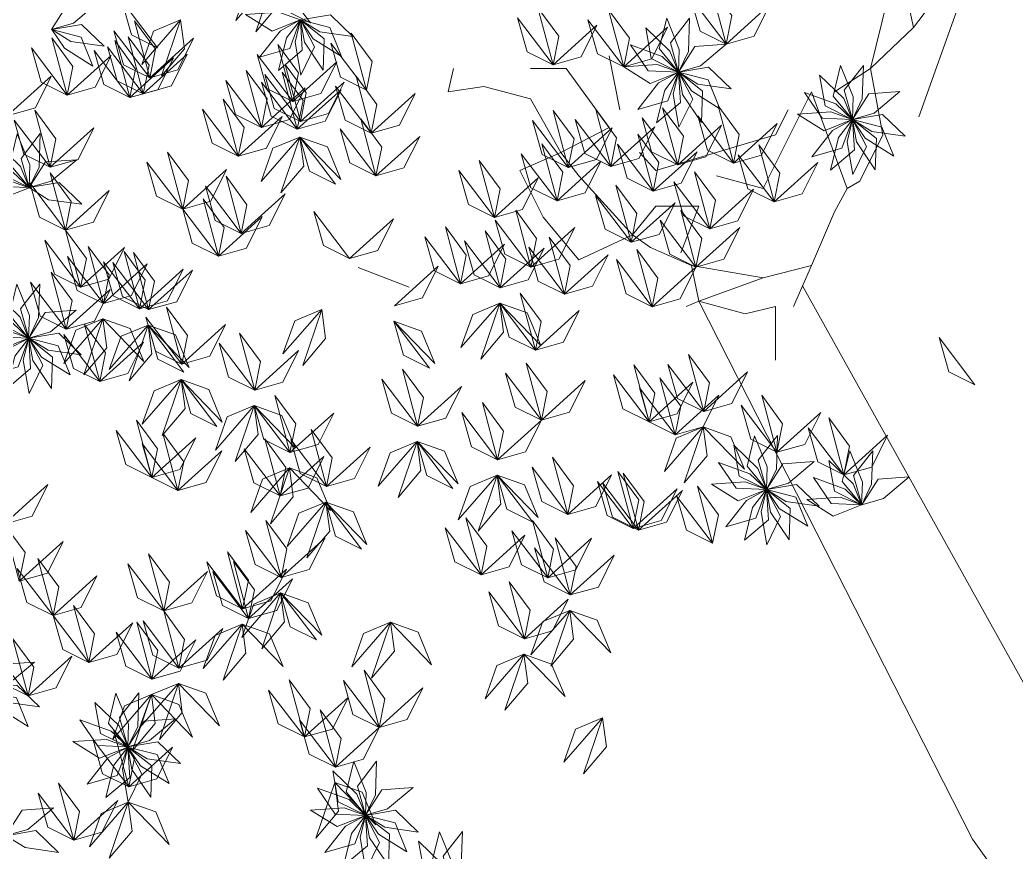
# Model space of a CAD drawing. Header units: inches. Extents: x 4350 to 28384, y -6772 to 993.
# Drawn here: x 19066.7 to 19167.9, y -921.8 to -837.3 of the extents above; entities that cross this region are included whole.
import ezdxf

# ---------------------------------------------------------------- set-up
doc = ezdxf.new("R2010")
doc.units = ezdxf.units.IN
doc.header["$MEASUREMENT"] = 0
doc.layers.add('ARREDAMENTO', color=2, linetype='Continuous', lineweight=18)

# ---------------------------------------------------------------- blocks, each defined once
blk = doc.blocks.new('jacaranda')
at = {"layer": 'ARREDAMENTO'}
for p, q in [((14044.07, 19339.01), (14045.34, 19345.19)), ((14044.07, 19339.01), (14039.89, 19344.47)), ((14046.62, 19342.1), (14048.43, 19334.83)), ((14043.53, 19329.93), (14039.35, 19341.56)), ((14048.43, 19334.83), (14044.07, 19339.01)), ((14074.97, 19336.11), (14073.88, 19330.65)), ((14048.43, 19334.83), (14047.16, 19328.11)), ((14048.43, 19334.83), (14052.07, 19332.47)), ((14079.33, 19334.83), (14074.97, 19328.84)), ((14082.97, 19334.83), (14079.33, 19334.83)), ((14090.78, 19334.83), (14091.33, 19332.47)), ((14087.69, 19333.02), (14082.97, 19331.74)), ((14091.33, 19332.47), (14087.69, 19333.02)), ((14054.43, 19332.47), (14050.8, 19322.66)), ((14059.34, 19322.66), (14054.43, 19332.47)), ((14082.97, 19331.74), (14079.88, 19326.29)), ((14089.51, 19332.47), (14089.51, 19332.47)), ((14056.79, 19331.2), (14056.79, 19331.2)), ((14056.79, 19330.65), (14058.07, 19328.11)), ((14074.97, 19328.84), (14079.88, 19326.29)), ((14047.16, 19328.11), (14049.52, 19323.38)), ((14070.24, 19324.47), (14058.07, 19328.11)), ((14070.24, 19324.47), (14071.88, 19326.29)), ((14079.88, 19326.29), (14078.06, 19323.93)), ((14079.88, 19326.29), (14084.06, 19324.47)), ((14084.06, 19324.47), (14081.69, 19319.75)), ((14050.8, 19322.66), (14049.52, 19323.38)), ((14064.06, 19323.93), (14059.34, 19322.66)), ((14078.06, 19323.93), (14072.61, 19317.93)), ((14050.8, 19322.66), (14052.07, 19320.29)), ((14083.51, 19322.66), (14083.51, 19322.66)), ((14082.24, 19321.57), (14082.24, 19321.57)), ((14070.24, 19320.84), (14065.88, 19320.84)), ((14065.88, 19320.84), (14067.7, 19316.11)), ((14072.61, 19317.93), (14070.24, 19320.84)), ((14052.07, 19320.29), (14054.43, 19314.84)), ((14081.69, 19319.75), (14078.06, 19315.39)), ((14072.61, 19317.93), (14070.79, 19316.66)), ((14078.06, 19315.39), (14072.61, 19317.93)), ((14070.79, 19316.66), (14066.61, 19314.84)), ((14056.25, 19310.66), (14054.43, 19314.84)), ((14054.43, 19314.84), (14059.34, 19313.57)), ((14059.34, 19313.57), (14066.61, 19314.84)), ((14066.61, 19314.84), (14065.88, 19311.21)), ((14059.34, 19313.57), (14065.88, 19311.21)), ((14028.84, 19265.14), (14055.34, 19312.75)), ((14038.06, 19256.55), (14065.88, 19311.21)), ((14058.07, 19310.66), (14058.07, 19305.21)), ((14061.16, 19309.93), (14058.07, 19310.66)), ((14058.07, 19310.66), (14061.16, 19309.93)), ((14065.88, 19311.21), (14061.16, 19309.93)), ((14065.88, 19311.21), (14067.15, 19310.66)), ((13981.21, 19177.91), (14038.06, 19256.55))]:
    blk.add_line(p, q, dxfattribs=at)
at = {"layer": 'ARREDAMENTO', "linetype": 'Continuous'}
blk.add_line((14100.47, 19314.62), (14095.29, 19312.63), dxfattribs=at)
at = {"layer": 'ARREDAMENTO', "lineweight": 0}
for points in [[(14105.32, 19339.47), (14107.97, 19340.79), (14108.95, 19344.24), (14105.32, 19339.47)], [(14108.95, 19344.24), (14108.56, 19341.3), (14110.87, 19338.56), (14108.95, 19344.24)], [(14108.95, 19344.24), (14111.68, 19343.1), (14112.89, 19339.72), (14108.95, 19344.24)], [(14063.09, 19337.3), (14062.5, 19340.21), (14064.63, 19343.1), (14063.09, 19337.3)], [(14063.09, 19337.3), (14065.74, 19338.62), (14066.72, 19342.08), (14063.09, 19337.3)], [(14120.86, 19336.92), (14123.51, 19338.24), (14124.49, 19341.7), (14120.86, 19336.92)], [(14126.79, 19341.64), (14129.4, 19339.45), (14131.62, 19338.8), (14129.96, 19341.41), (14126.79, 19341.64)], [(14063.09, 19337.3), (14060.24, 19338.11), (14058.64, 19341.32), (14063.09, 19337.3)], [(14073.5, 19335), (14072.91, 19337.91), (14075.04, 19340.8), (14073.5, 19335)], [(14080.67, 19335.2), (14080.08, 19338.11), (14082.21, 19341), (14080.67, 19335.2)], [(14066.8, 19339.95), (14066.92, 19336.55), (14067.92, 19334.47), (14068.75, 19337.44), (14066.8, 19339.95)], [(14069.13, 19339.93), (14067.85, 19336.77), (14067.93, 19334.47), (14069.89, 19336.85), (14069.13, 19339.93)], [(14073.5, 19335), (14076.15, 19336.32), (14077.13, 19339.78), (14073.5, 19335)], [(14080.67, 19335.2), (14083.32, 19336.52), (14084.3, 19339.98), (14080.67, 19335.2)], [(14101, 19338.08), (14104.38, 19338.55), (14106.34, 19339.77), (14103.3, 19340.28), (14101, 19338.08)], [(14102.15, 19336.05), (14105.04, 19337.86), (14106.34, 19339.77), (14103.35, 19339), (14102.15, 19336.05)], [(14104.02, 19334.67), (14105.93, 19337.49), (14106.34, 19339.76), (14103.92, 19337.85), (14104.02, 19334.67)], [(14106.3, 19334.16), (14106.89, 19337.52), (14106.34, 19339.76), (14104.91, 19337.03), (14106.3, 19334.16)], [(14108.58, 19334.63), (14107.76, 19337.94), (14106.34, 19339.76), (14106.15, 19336.68), (14108.58, 19334.63)], [(14111.92, 19340.31), (14108.52, 19340.55), (14106.35, 19339.76), (14109.22, 19338.63), (14111.92, 19340.31)], [(14110.48, 19335.98), (14108.38, 19338.67), (14106.35, 19339.76), (14107.42, 19336.87), (14110.48, 19335.98)], [(14118.52, 19339.77), (14118.13, 19336.83), (14120.45, 19334.09), (14118.52, 19339.77)], [(14118.52, 19339.77), (14121.26, 19338.63), (14122.46, 19335.25), (14118.52, 19339.77)], [(14121.65, 19333.88), (14121.06, 19336.79), (14123.19, 19339.68), (14121.65, 19333.88)], [(14071.25, 19338.97), (14068.8, 19336.6), (14067.93, 19334.47), (14070.69, 19335.84), (14071.25, 19338.97)], [(14073.5, 19335), (14070.65, 19335.81), (14069.05, 19339.02), (14073.5, 19335)], [(14080.67, 19335.2), (14077.81, 19336.01), (14076.21, 19339.22), (14080.67, 19335.2)], [(14121.65, 19333.88), (14124.3, 19335.21), (14125.28, 19338.66), (14121.65, 19333.88)], [(14126.28, 19337.11), (14129.65, 19337.58), (14131.61, 19338.8), (14128.57, 19339.31), (14126.28, 19337.11)], [(14127.42, 19335.08), (14130.31, 19336.89), (14131.61, 19338.79), (14128.62, 19338.03), (14127.42, 19335.08)], [(14099.63, 19332.63), (14099.04, 19335.53), (14101.17, 19338.42), (14099.63, 19332.63)], [(14121.65, 19333.88), (14118.79, 19334.69), (14117.19, 19337.9), (14121.65, 19333.88)], [(14122.3, 19332.26), (14121.72, 19335.17), (14123.84, 19338.06), (14122.3, 19332.26)], [(14123.67, 19331.88), (14123.08, 19334.78), (14125.21, 19337.67), (14123.67, 19331.88)], [(14130.03, 19332.14), (14129.45, 19335.05), (14131.58, 19337.94), (14130.03, 19332.14)], [(14063.09, 19337.3), (14065.7, 19335.11), (14067.92, 19334.47), (14066.26, 19337.07), (14063.09, 19337.3)], [(14072.8, 19337.22), (14069.59, 19336.06), (14067.93, 19334.46), (14071.01, 19334.59), (14072.8, 19337.22)], [(14099.63, 19332.63), (14102.28, 19333.95), (14103.26, 19337.4), (14099.63, 19332.63)], [(14107.1, 19331.48), (14106.52, 19334.39), (14108.65, 19337.28), (14107.1, 19331.48)], [(14122.3, 19332.26), (14124.96, 19333.58), (14125.93, 19337.04), (14122.3, 19332.26)], [(14123.67, 19331.88), (14126.32, 19333.2), (14127.3, 19336.65), (14123.67, 19331.88)], [(14130.03, 19332.14), (14132.69, 19333.46), (14133.67, 19336.92), (14130.03, 19332.14)], [(14107.1, 19331.48), (14109.76, 19332.8), (14110.74, 19336.26), (14107.1, 19331.48)], [(14122.3, 19332.26), (14119.45, 19333.07), (14117.85, 19336.28), (14122.3, 19332.26)], [(14123.67, 19331.88), (14120.82, 19332.68), (14119.22, 19335.9), (14123.67, 19331.88)], [(14130.03, 19332.14), (14127.18, 19332.95), (14125.58, 19336.16), (14130.03, 19332.14)], [(14049.14, 19335.14), (14049.26, 19331.74), (14050.26, 19329.66), (14051.09, 19332.63), (14049.14, 19335.14)], [(14051.47, 19335.12), (14050.19, 19331.96), (14050.26, 19329.66), (14052.23, 19332.03), (14051.47, 19335.12)], [(14062.58, 19332.77), (14065.95, 19333.25), (14067.91, 19334.46), (14064.87, 19334.98), (14062.58, 19332.77)], [(14073.5, 19335), (14070.1, 19335.24), (14067.93, 19334.46), (14070.8, 19333.32), (14073.5, 19335)], [(14107.1, 19331.48), (14104.25, 19332.29), (14102.65, 19335.5), (14107.1, 19331.48)], [(14106.34, 19329.44), (14105.76, 19332.35), (14107.88, 19335.24), (14106.34, 19329.44)], [(14110.3, 19328.84), (14109.72, 19331.75), (14111.84, 19334.64), (14110.3, 19328.84)], [(14053.59, 19334.16), (14051.14, 19331.79), (14050.27, 19329.65), (14053.03, 19331.03), (14053.59, 19334.16)], [(14063.73, 19330.75), (14066.62, 19332.55), (14067.91, 19334.46), (14064.92, 19333.69), (14063.73, 19330.75)], [(14065.6, 19329.36), (14067.51, 19332.19), (14067.91, 19334.46), (14065.5, 19332.54), (14065.6, 19329.36)], [(14067.88, 19328.86), (14068.47, 19332.21), (14067.92, 19334.45), (14066.49, 19331.72), (14067.88, 19328.86)], [(14070.16, 19329.32), (14069.33, 19332.63), (14067.92, 19334.45), (14067.73, 19331.37), (14070.16, 19329.32)], [(14072.06, 19330.68), (14069.96, 19333.36), (14067.92, 19334.45), (14069, 19331.56), (14072.06, 19330.68)], [(14099.15, 19328.28), (14098.56, 19331.18), (14100.69, 19334.07), (14099.15, 19328.28)], [(14106.66, 19328.66), (14106.07, 19331.57), (14108.2, 19334.46), (14106.66, 19328.66)], [(14106.34, 19329.44), (14108.99, 19330.76), (14109.97, 19334.21), (14106.34, 19329.44)], [(14110.3, 19328.84), (14112.95, 19330.16), (14113.93, 19333.62), (14110.3, 19328.84)], [(14136.12, 19330.04), (14133.26, 19330.84), (14131.66, 19334.05), (14136.12, 19330.04)], [(14045.43, 19332.49), (14048.04, 19330.3), (14050.25, 19329.66), (14048.6, 19332.26), (14045.43, 19332.49)], [(14099.15, 19328.28), (14101.8, 19329.6), (14102.78, 19333.05), (14099.15, 19328.28)], [(14106.34, 19329.44), (14103.49, 19330.25), (14101.89, 19333.46), (14106.34, 19329.44)], [(14106.66, 19328.66), (14103.81, 19329.47), (14102.21, 19332.68), (14106.66, 19328.66)], [(14110.3, 19328.84), (14107.45, 19329.65), (14105.85, 19332.86), (14110.3, 19328.84)], [(14106.66, 19328.66), (14109.31, 19329.98), (14110.29, 19333.44), (14106.66, 19328.66)], [(14055.13, 19332.41), (14051.93, 19331.25), (14050.27, 19329.65), (14053.35, 19329.78), (14055.13, 19332.41)], [(14099.15, 19328.28), (14096.29, 19329.08), (14094.69, 19332.3), (14099.15, 19328.28)], [(14112.66, 19325.93), (14112.07, 19328.84), (14114.2, 19331.73), (14112.66, 19325.93)], [(14062.35, 19325.23), (14061.76, 19328.14), (14063.89, 19331.03), (14062.35, 19325.23)], [(14068, 19325.05), (14067.42, 19327.96), (14069.54, 19330.85), (14068, 19325.05)], [(14074.8, 19324.88), (14074.22, 19327.79), (14076.34, 19330.68), (14074.8, 19324.88)], [(14079.13, 19324.77), (14078.54, 19327.68), (14080.67, 19330.57), (14079.13, 19324.77)], [(14112.66, 19325.93), (14115.31, 19327.25), (14116.29, 19330.71), (14112.66, 19325.93)], [(14131.78, 19324.8), (14131.19, 19327.7), (14133.32, 19330.59), (14131.78, 19324.8)], [(14044.91, 19327.96), (14048.29, 19328.44), (14050.25, 19329.65), (14047.21, 19330.17), (14044.91, 19327.96)], [(14046.06, 19325.93), (14048.95, 19327.74), (14050.25, 19329.65), (14047.26, 19328.88), (14046.06, 19325.93)], [(14047.94, 19324.55), (14049.84, 19327.37), (14050.25, 19329.64), (14047.83, 19327.73), (14047.94, 19324.55)], [(14050.21, 19324.05), (14050.8, 19327.4), (14050.25, 19329.64), (14048.82, 19326.91), (14050.21, 19324.05)], [(14052.5, 19324.51), (14051.67, 19327.82), (14050.26, 19329.64), (14050.06, 19326.56), (14052.5, 19324.51)], [(14054.39, 19325.87), (14052.29, 19328.55), (14050.26, 19329.64), (14051.34, 19326.75), (14054.39, 19325.87)], [(14055.84, 19330.19), (14052.44, 19330.43), (14050.27, 19329.65), (14053.13, 19328.51), (14055.84, 19330.19)], [(14062.35, 19325.23), (14065, 19326.55), (14065.98, 19330.01), (14062.35, 19325.23)], [(14068, 19325.05), (14070.66, 19326.38), (14071.63, 19329.83), (14068, 19325.05)], [(14074.8, 19324.88), (14077.45, 19326.2), (14078.43, 19329.66), (14074.8, 19324.88)], [(14079.13, 19324.77), (14081.78, 19326.1), (14082.76, 19329.55), (14079.13, 19324.77)], [(14098.67, 19323.92), (14098.08, 19326.83), (14100.21, 19329.72), (14098.67, 19323.92)], [(14112.66, 19325.93), (14109.8, 19326.74), (14108.2, 19329.95), (14112.66, 19325.93)], [(14131.78, 19324.8), (14134.43, 19326.12), (14135.41, 19329.57), (14131.78, 19324.8)], [(14062.35, 19325.23), (14059.49, 19326.04), (14057.89, 19329.25), (14062.35, 19325.23)], [(14068, 19325.05), (14065.15, 19325.86), (14063.55, 19329.07), (14068, 19325.05)], [(14074.8, 19324.88), (14071.95, 19325.69), (14070.35, 19328.9), (14074.8, 19324.88)], [(14079.13, 19324.77), (14076.27, 19325.58), (14074.67, 19328.79), (14079.13, 19324.77)], [(14098.67, 19323.92), (14101.32, 19325.25), (14102.3, 19328.7), (14098.67, 19323.92)], [(14131.78, 19324.8), (14128.92, 19325.6), (14127.32, 19328.82), (14131.78, 19324.8)], [(14070.5, 19322.36), (14069.92, 19325.27), (14072.05, 19328.16), (14070.5, 19322.36)], [(14098.67, 19323.92), (14095.82, 19324.73), (14094.22, 19327.94), (14098.67, 19323.92)], [(14106.39, 19327.87), (14103.6, 19326.88), (14102.22, 19323.57), (14106.39, 19327.87)], [(14102.76, 19323.1), (14105.42, 19324.42), (14106.39, 19327.87), (14102.76, 19323.1)], [(14106.39, 19327.87), (14106, 19324.93), (14108.32, 19322.19), (14106.39, 19327.87)], [(14106.39, 19327.87), (14109.13, 19326.73), (14110.33, 19323.35), (14106.39, 19327.87)], [(14132.77, 19328.22), (14132.89, 19324.81), (14133.89, 19322.73), (14134.72, 19325.7), (14132.77, 19328.22)], [(14135.1, 19328.2), (14133.82, 19325.04), (14133.89, 19322.73), (14135.86, 19325.11), (14135.1, 19328.2)], [(14058.22, 19321.28), (14057.64, 19324.19), (14059.77, 19327.08), (14058.22, 19321.28)], [(14070.5, 19322.36), (14073.16, 19323.68), (14074.13, 19327.14), (14070.5, 19322.36)], [(14080.27, 19321.39), (14079.68, 19324.3), (14081.81, 19327.19), (14080.27, 19321.39)], [(14137.22, 19327.23), (14134.77, 19324.87), (14133.9, 19322.73), (14136.66, 19324.1), (14137.22, 19327.23)], [(14058.22, 19321.28), (14060.88, 19322.6), (14061.86, 19326.06), (14058.22, 19321.28)], [(14070.5, 19322.36), (14067.65, 19323.17), (14066.05, 19326.38), (14070.5, 19322.36)], [(14080.27, 19321.39), (14077.41, 19322.2), (14075.81, 19325.41), (14080.27, 19321.39)], [(14080.27, 19321.39), (14082.92, 19322.71), (14083.9, 19326.17), (14080.27, 19321.39)], [(14086.63, 19319.7), (14086.04, 19322.61), (14088.17, 19325.5), (14086.63, 19319.7)], [(14118.3, 19320.56), (14117.72, 19323.46), (14119.85, 19326.35), (14118.3, 19320.56)], [(14129.06, 19325.57), (14131.67, 19323.38), (14133.88, 19322.73), (14132.23, 19325.34), (14129.06, 19325.57)], [(14138.76, 19325.49), (14135.56, 19324.32), (14133.9, 19322.73), (14136.98, 19322.85), (14138.76, 19325.49)], [(14058.22, 19321.28), (14055.37, 19322.09), (14053.77, 19325.3), (14058.22, 19321.28)], [(14086.63, 19319.7), (14089.28, 19321.02), (14090.26, 19324.47), (14086.63, 19319.7)], [(14118.3, 19320.56), (14115.45, 19321.36), (14113.85, 19324.58), (14118.3, 19320.56)], [(14118.3, 19320.56), (14120.96, 19321.88), (14121.93, 19325.33), (14118.3, 19320.56)], [(14064.76, 19318.56), (14064.18, 19321.46), (14066.3, 19324.35), (14064.76, 19318.56)], [(14064.76, 19318.56), (14064.18, 19321.46), (14066.3, 19324.35), (14064.76, 19318.56)], [(14086.63, 19319.7), (14083.77, 19320.51), (14082.18, 19323.72), (14086.63, 19319.7)], [(14112.36, 19318.09), (14111.77, 19321), (14113.9, 19323.89), (14112.36, 19318.09)], [(14130.21, 19318.43), (14129.62, 19321.34), (14131.75, 19324.23), (14130.21, 19318.43)], [(14139.47, 19323.27), (14136.07, 19323.5), (14133.9, 19322.72), (14136.76, 19321.59), (14139.47, 19323.27)], [(14064.76, 19318.56), (14061.91, 19319.36), (14060.31, 19322.58), (14064.76, 19318.56)], [(14064.76, 19318.56), (14061.91, 19319.36), (14060.31, 19322.58), (14064.76, 19318.56)], [(14064.76, 19318.56), (14067.42, 19319.88), (14068.39, 19323.33), (14064.76, 19318.56)], [(14064.76, 19318.56), (14067.42, 19319.88), (14068.39, 19323.33), (14064.76, 19318.56)], [(14072.73, 19317.18), (14072.15, 19320.09), (14074.28, 19322.98), (14072.73, 19317.18)], [(14112.36, 19318.09), (14115.01, 19319.41), (14115.99, 19322.87), (14112.36, 19318.09)], [(14130.21, 19318.43), (14127.36, 19319.24), (14125.76, 19322.45), (14130.21, 19318.43)], [(14128.54, 19321.04), (14131.92, 19321.51), (14133.88, 19322.73), (14130.84, 19323.24), (14128.54, 19321.04)], [(14130.21, 19318.43), (14132.86, 19319.75), (14133.84, 19323.21), (14130.21, 19318.43)], [(14072.73, 19317.18), (14075.39, 19318.5), (14076.37, 19321.95), (14072.73, 19317.18)], [(14112.36, 19318.09), (14109.5, 19318.9), (14107.9, 19322.11), (14112.36, 19318.09)], [(14114.67, 19315.78), (14114.09, 19318.69), (14116.22, 19321.58), (14114.67, 19315.78)], [(14066.16, 19314.66), (14065.57, 19317.57), (14067.7, 19320.46), (14066.16, 19314.66)], [(14072.73, 19317.18), (14069.88, 19317.99), (14068.28, 19321.2), (14072.73, 19317.18)], [(14082.92, 19314.66), (14082.34, 19317.56), (14084.46, 19320.45), (14082.92, 19314.66)], [(14114.67, 19315.78), (14117.33, 19317.1), (14118.3, 19320.56), (14114.67, 19315.78)], [(14066.16, 19314.66), (14068.81, 19315.98), (14069.79, 19319.44), (14066.16, 19314.66)], [(14082.92, 19314.66), (14085.57, 19315.98), (14086.55, 19319.43), (14082.92, 19314.66)], [(14101.34, 19315.54), (14098.49, 19316.34), (14096.89, 19319.56), (14101.34, 19315.54)], [(14101.34, 19315.54), (14103.99, 19316.86), (14104.97, 19320.31), (14101.34, 19315.54)], [(14114.67, 19315.78), (14111.82, 19316.59), (14110.22, 19319.8), (14114.67, 19315.78)], [(14066.16, 19314.66), (14063.31, 19315.47), (14061.71, 19318.68), (14066.16, 19314.66)], [(14082.92, 19314.66), (14080.07, 19315.46), (14078.47, 19318.68), (14082.92, 19314.66)], [(14086.04, 19312.57), (14085.46, 19315.47), (14087.58, 19318.36), (14086.04, 19312.57)], [(14090.07, 19312.96), (14089.49, 19315.86), (14091.61, 19318.75), (14090.07, 19312.96)], [(14128.67, 19312.64), (14128.08, 19315.54), (14130.21, 19318.43), (14128.67, 19312.64)], [(14079.52, 19311.9), (14078.94, 19314.81), (14081.06, 19317.7), (14079.52, 19311.9)], [(14086.04, 19312.57), (14088.69, 19313.89), (14089.67, 19317.34), (14086.04, 19312.57)], [(14090.07, 19312.96), (14092.73, 19314.28), (14093.7, 19317.73), (14090.07, 19312.96)], [(14128.67, 19312.64), (14131.32, 19313.96), (14132.3, 19317.41), (14128.67, 19312.64)], [(14070.61, 19310.64), (14070.03, 19313.55), (14072.15, 19316.44), (14070.61, 19310.64)], [(14079.52, 19311.9), (14082.18, 19313.22), (14083.15, 19316.68), (14079.52, 19311.9)], [(14086.04, 19312.57), (14083.19, 19313.38), (14081.59, 19316.59), (14086.04, 19312.57)], [(14090.07, 19312.96), (14087.22, 19313.76), (14085.62, 19316.98), (14090.07, 19312.96)], [(14128.67, 19312.64), (14125.81, 19313.44), (14124.21, 19316.66), (14128.67, 19312.64)], [(14126.36, 19310.97), (14125.78, 19313.87), (14127.9, 19316.76), (14126.36, 19310.97)], [(14070.61, 19310.64), (14073.26, 19311.96), (14074.24, 19315.42), (14070.61, 19310.64)], [(14079.52, 19311.9), (14076.67, 19312.71), (14075.07, 19315.92), (14079.52, 19311.9)], [(14121.77, 19310.34), (14121.18, 19313.25), (14123.31, 19316.14), (14121.77, 19310.34)], [(14122.7, 19310.43), (14122.12, 19313.34), (14124.24, 19316.23), (14122.7, 19310.43)], [(14126.36, 19310.97), (14129.02, 19312.29), (14129.99, 19315.74), (14126.36, 19310.97)], [(14070.61, 19310.64), (14067.76, 19311.45), (14066.16, 19314.66), (14070.61, 19310.64)], [(14096.79, 19310.74), (14093.94, 19311.54), (14092.34, 19314.76), (14096.79, 19310.74)], [(14121.77, 19310.34), (14118.91, 19311.15), (14117.31, 19314.36), (14121.77, 19310.34)], [(14122.7, 19310.43), (14119.85, 19311.24), (14118.25, 19314.45), (14122.7, 19310.43)], [(14121.77, 19310.34), (14124.42, 19311.66), (14125.4, 19315.12), (14121.77, 19310.34)], [(14126.36, 19310.97), (14123.51, 19311.77), (14121.91, 19314.99), (14126.36, 19310.97)], [(14122.7, 19310.43), (14125.36, 19311.76), (14126.33, 19315.21), (14122.7, 19310.43)], [(14130.13, 19308.37), (14129.54, 19311.27), (14131.67, 19314.16), (14130.13, 19308.37)], [(14130.13, 19308.37), (14127.27, 19309.17), (14125.67, 19312.39), (14130.13, 19308.37)], [(14130.13, 19308.37), (14132.78, 19309.69), (14133.76, 19313.14), (14130.13, 19308.37)], [(14132.82, 19312.94), (14132.94, 19309.53), (14133.94, 19307.45), (14134.77, 19310.42), (14132.82, 19312.94)], [(14135.15, 19312.92), (14133.87, 19309.76), (14133.95, 19307.45), (14135.91, 19309.83), (14135.15, 19312.92)], [(14082.46, 19306.23), (14081.88, 19309.13), (14084.01, 19312.02), (14082.46, 19306.23)], [(14137.27, 19311.95), (14134.82, 19309.58), (14133.95, 19307.45), (14136.71, 19308.82), (14137.27, 19311.95)], [(14082.46, 19306.23), (14079.61, 19307.03), (14078.01, 19310.25), (14082.46, 19306.23)], [(14086.09, 19311), (14083.3, 19310.01), (14081.92, 19306.69), (14086.09, 19311)], [(14082.46, 19306.23), (14085.12, 19307.55), (14086.09, 19311), (14082.46, 19306.23)], [(14082.46, 19306.23), (14085.12, 19307.55), (14086.09, 19311), (14082.46, 19306.23)], [(14086.09, 19311), (14085.7, 19308.06), (14088.02, 19305.32), (14086.09, 19311)], [(14086.09, 19311), (14088.83, 19309.86), (14090.03, 19306.48), (14086.09, 19311)], [(14104.17, 19310.36), (14103.78, 19307.42), (14106.09, 19304.68), (14104.17, 19310.36)], [(14104.17, 19310.36), (14106.9, 19309.22), (14108.11, 19305.84), (14104.17, 19310.36)], [(14118.4, 19304.8), (14117.82, 19307.71), (14119.94, 19310.6), (14118.4, 19304.8)], [(14118.4, 19304.8), (14117.82, 19307.71), (14119.94, 19310.6), (14118.4, 19304.8)], [(14129.11, 19310.29), (14131.72, 19308.1), (14133.94, 19307.45), (14132.28, 19310.06), (14129.11, 19310.29)], [(14118.4, 19304.8), (14121.06, 19306.13), (14122.03, 19309.58), (14118.4, 19304.8)], [(14118.4, 19304.8), (14121.06, 19306.13), (14122.03, 19309.58), (14118.4, 19304.8)], [(14126.41, 19309.4), (14123.62, 19308.41), (14122.24, 19305.09), (14126.41, 19309.4)], [(14126.41, 19309.4), (14126.02, 19306.46), (14128.34, 19303.72), (14126.41, 19309.4)], [(14126.41, 19309.4), (14129.15, 19308.26), (14130.36, 19304.88), (14126.41, 19309.4)], [(14138.82, 19310.21), (14135.61, 19309.04), (14133.95, 19307.44), (14137.03, 19307.57), (14138.82, 19310.21)], [(14096.85, 19309.17), (14094.05, 19308.17), (14092.67, 19304.86), (14096.85, 19309.17)], [(14093.21, 19304.4), (14095.87, 19305.72), (14096.85, 19309.17), (14093.21, 19304.4)], [(14118.4, 19304.8), (14115.55, 19305.61), (14113.95, 19308.82), (14118.4, 19304.8)], [(14118.4, 19304.8), (14115.55, 19305.61), (14113.95, 19308.82), (14118.4, 19304.8)], [(14121.82, 19308.78), (14119.03, 19307.78), (14117.64, 19304.47), (14121.82, 19308.78)], [(14118.19, 19304), (14120.84, 19305.32), (14121.82, 19308.78), (14118.19, 19304)], [(14121.82, 19308.78), (14121.43, 19305.84), (14123.74, 19303.1), (14121.82, 19308.78)], [(14121.82, 19308.78), (14124.55, 19307.64), (14125.76, 19304.26), (14121.82, 19308.78)], [(14126.73, 19303.03), (14126.15, 19305.94), (14128.28, 19308.83), (14126.73, 19303.03)], [(14139.52, 19307.98), (14136.12, 19308.22), (14133.95, 19307.44), (14136.82, 19306.31), (14139.52, 19307.98)], [(14037.81, 19302.72), (14040.47, 19304.04), (14041.44, 19307.5), (14037.81, 19302.72)], [(14110.98, 19302.16), (14110.39, 19305.07), (14112.52, 19307.96), (14110.98, 19302.16)], [(14126.73, 19303.03), (14129.39, 19304.36), (14130.37, 19307.81), (14126.73, 19303.03)], [(14128.6, 19305.76), (14131.97, 19306.23), (14133.93, 19307.45), (14130.89, 19307.96), (14128.6, 19305.76)], [(14129.74, 19303.73), (14132.64, 19305.53), (14133.93, 19307.44), (14130.94, 19306.68), (14129.74, 19303.73)], [(14131.62, 19302.34), (14133.52, 19305.17), (14133.93, 19307.44), (14131.52, 19305.52), (14131.62, 19302.34)], [(14133.89, 19301.84), (14134.49, 19305.2), (14133.94, 19307.44), (14132.51, 19304.7), (14133.89, 19301.84)], [(14136.18, 19302.31), (14135.35, 19305.61), (14133.94, 19307.44), (14133.75, 19304.36), (14136.18, 19302.31)], [(14138.07, 19303.66), (14135.98, 19306.35), (14133.94, 19307.44), (14135.02, 19304.54), (14138.07, 19303.66)], [(14110.98, 19302.16), (14108.12, 19302.97), (14106.52, 19306.18), (14110.98, 19302.16)], [(14110.98, 19302.16), (14113.63, 19303.49), (14114.61, 19306.94), (14110.98, 19302.16)], [(14126.73, 19303.03), (14123.88, 19303.84), (14122.28, 19307.05), (14126.73, 19303.03)], [(14065.36, 19300.01), (14064.78, 19302.91), (14066.91, 19305.8), (14065.36, 19300.01)], [(14065.36, 19300.01), (14068.02, 19301.33), (14069, 19304.78), (14065.36, 19300.01)], [(14070.92, 19298.95), (14070.34, 19301.86), (14072.47, 19304.75), (14070.92, 19298.95)], [(14081.86, 19299.12), (14081.27, 19302.03), (14083.4, 19304.92), (14081.86, 19299.12)], [(14094.44, 19298.52), (14093.85, 19301.42), (14095.98, 19304.31), (14094.44, 19298.52)], [(14065.36, 19300.01), (14062.51, 19300.81), (14060.91, 19304.02), (14065.36, 19300.01)], [(14068.27, 19297.63), (14067.68, 19300.54), (14069.81, 19303.43), (14068.27, 19297.63)], [(14070.92, 19298.95), (14073.58, 19300.27), (14074.55, 19303.73), (14070.92, 19298.95)], [(14081.86, 19299.12), (14079, 19299.93), (14077.4, 19303.14), (14081.86, 19299.12)], [(14081.86, 19299.12), (14084.51, 19300.44), (14085.49, 19303.9), (14081.86, 19299.12)], [(14094.44, 19298.52), (14097.09, 19299.84), (14098.07, 19303.29), (14094.44, 19298.52)], [(14118.45, 19303.24), (14115.66, 19302.24), (14114.28, 19298.93), (14118.45, 19303.24)], [(14114.82, 19298.46), (14117.48, 19299.78), (14118.45, 19303.24), (14114.82, 19298.46)], [(14118.45, 19303.24), (14118.06, 19300.3), (14120.38, 19297.56), (14118.45, 19303.24)], [(14118.45, 19303.24), (14121.19, 19302.1), (14122.4, 19298.72), (14118.45, 19303.24)], [(14070.92, 19298.95), (14068.07, 19299.76), (14066.47, 19302.97), (14070.92, 19298.95)], [(14068.27, 19297.63), (14070.92, 19298.95), (14071.9, 19302.41), (14068.27, 19297.63)], [(14094.44, 19298.52), (14091.58, 19299.33), (14089.98, 19302.54), (14094.44, 19298.52)], [(14057.93, 19295.86), (14057.35, 19298.76), (14059.47, 19301.65), (14057.93, 19295.86)], [(14068.27, 19297.63), (14065.42, 19298.44), (14063.82, 19301.65), (14068.27, 19297.63)], [(14107.4, 19295.82), (14106.81, 19298.73), (14108.94, 19301.62), (14107.4, 19295.82)], [(14057.93, 19295.86), (14060.58, 19297.18), (14061.56, 19300.63), (14057.93, 19295.86)], [(14086.31, 19295.1), (14085.72, 19298.01), (14087.85, 19300.9), (14086.31, 19295.1)], [(14111.03, 19300.6), (14108.24, 19299.6), (14106.86, 19296.29), (14111.03, 19300.6)], [(14107.4, 19295.82), (14110.05, 19297.14), (14111.03, 19300.6), (14107.4, 19295.82)], [(14111.03, 19300.6), (14110.64, 19297.66), (14112.96, 19294.92), (14111.03, 19300.6)], [(14111.03, 19300.6), (14113.77, 19299.46), (14114.97, 19296.08), (14111.03, 19300.6)], [(14051.13, 19293.56), (14050.55, 19296.46), (14052.67, 19299.35), (14051.13, 19293.56)], [(14057.93, 19295.86), (14055.08, 19296.66), (14053.48, 19299.88), (14057.93, 19295.86)], [(14086.31, 19295.1), (14083.46, 19295.91), (14081.86, 19299.12), (14086.31, 19295.1)], [(14086.31, 19295.1), (14088.96, 19296.42), (14089.94, 19299.88), (14086.31, 19295.1)], [(14107.4, 19295.82), (14104.55, 19296.63), (14102.95, 19299.84), (14107.4, 19295.82)], [(14121.43, 19293.31), (14120.85, 19296.21), (14122.98, 19299.1), (14121.43, 19293.31)], [(14051.13, 19293.56), (14053.78, 19294.88), (14054.76, 19298.33), (14051.13, 19293.56)], [(14065.42, 19298.44), (14062.62, 19297.44), (14061.24, 19294.13), (14065.42, 19298.44)], [(14065.42, 19298.44), (14065.03, 19295.5), (14067.34, 19292.76), (14065.42, 19298.44)], [(14065.42, 19298.44), (14068.15, 19297.3), (14069.36, 19293.92), (14065.42, 19298.44)], [(14103.7, 19292.37), (14103.12, 19295.28), (14105.24, 19298.17), (14103.7, 19292.37)], [(14121.43, 19293.31), (14124.09, 19294.63), (14125.06, 19298.08), (14121.43, 19293.31)], [(14051.13, 19293.56), (14048.28, 19294.36), (14046.68, 19297.58), (14051.13, 19293.56)], [(14057.87, 19297.56), (14057.99, 19294.15), (14058.99, 19292.08), (14059.82, 19295.05), (14057.87, 19297.56)], [(14060.2, 19297.54), (14058.92, 19294.38), (14059, 19292.08), (14060.96, 19294.45), (14060.2, 19297.54)], [(14103.7, 19292.37), (14106.35, 19293.69), (14107.33, 19297.14), (14103.7, 19292.37)], [(14108.41, 19291.42), (14107.83, 19294.32), (14109.96, 19297.21), (14108.41, 19291.42)], [(14121.43, 19293.31), (14118.58, 19294.12), (14116.98, 19297.33), (14121.43, 19293.31)], [(14118.78, 19291.99), (14118.2, 19294.89), (14120.32, 19297.78), (14118.78, 19291.99)], [(14062.32, 19296.58), (14059.87, 19294.21), (14059, 19292.07), (14061.76, 19293.44), (14062.32, 19296.58)], [(14094.49, 19296.95), (14091.7, 19295.96), (14090.31, 19292.64), (14094.49, 19296.95)], [(14090.86, 19292.18), (14093.51, 19293.5), (14094.49, 19296.95), (14090.86, 19292.18)], [(14094.49, 19296.95), (14094.1, 19294.01), (14096.41, 19291.27), (14094.49, 19296.95)], [(14094.49, 19296.95), (14097.22, 19295.81), (14098.43, 19292.43), (14094.49, 19296.95)], [(14103.7, 19292.37), (14100.85, 19293.18), (14099.25, 19296.39), (14103.7, 19292.37)], [(14108.41, 19291.42), (14111.07, 19292.74), (14112.04, 19296.19), (14108.41, 19291.42)], [(14118.78, 19291.99), (14121.43, 19293.31), (14122.41, 19296.76), (14118.78, 19291.99)], [(14048.2, 19296.01), (14048.32, 19292.6), (14049.32, 19290.53), (14050.15, 19293.5), (14048.2, 19296.01)], [(14050.53, 19295.99), (14049.25, 19292.83), (14049.33, 19290.53), (14051.29, 19292.9), (14050.53, 19295.99)], [(14079.18, 19289.55), (14078.59, 19292.46), (14080.72, 19295.35), (14079.18, 19289.55)], [(14108.41, 19291.42), (14105.56, 19292.22), (14103.96, 19295.43), (14108.41, 19291.42)], [(14118.78, 19291.99), (14115.93, 19292.79), (14114.33, 19296.01), (14118.78, 19291.99)], [(14052.65, 19295.03), (14050.2, 19292.66), (14049.33, 19290.52), (14052.09, 19291.89), (14052.65, 19295.03)], [(14054.16, 19294.91), (14056.77, 19292.72), (14058.99, 19292.08), (14057.33, 19294.68), (14054.16, 19294.91)], [(14063.87, 19294.83), (14060.67, 19293.67), (14059, 19292.07), (14062.08, 19292.2), (14063.87, 19294.83)], [(14079.18, 19289.55), (14081.83, 19290.87), (14082.81, 19294.33), (14079.18, 19289.55)], [(14107.45, 19294.26), (14104.66, 19293.26), (14103.28, 19289.95), (14107.45, 19294.26)], [(14107.45, 19294.26), (14107.06, 19291.32), (14109.38, 19288.58), (14107.45, 19294.26)], [(14107.45, 19294.26), (14110.19, 19293.12), (14111.39, 19289.73), (14107.45, 19294.26)], [(14044.49, 19293.36), (14047.1, 19291.17), (14049.31, 19290.53), (14047.66, 19293.13), (14044.49, 19293.36)], [(14054.2, 19293.28), (14050.99, 19292.12), (14049.33, 19290.52), (14052.41, 19290.65), (14054.2, 19293.28)], [(14071.99, 19287.96), (14071.41, 19290.86), (14073.54, 19293.75), (14071.99, 19287.96)], [(14072.53, 19288.12), (14071.95, 19291.02), (14074.08, 19293.91), (14072.53, 19288.12)], [(14079.18, 19289.55), (14076.33, 19290.36), (14074.73, 19293.57), (14079.18, 19289.55)], [(14086.36, 19293.53), (14083.57, 19292.54), (14082.19, 19289.23), (14086.36, 19293.53)], [(14082.73, 19288.76), (14085.38, 19290.08), (14086.36, 19293.53), (14082.73, 19288.76)], [(14086.36, 19293.53), (14085.97, 19290.6), (14088.29, 19287.85), (14086.36, 19293.53)], [(14086.36, 19293.53), (14089.1, 19292.39), (14090.3, 19289.01), (14086.36, 19293.53)], [(14053.65, 19290.38), (14057.02, 19290.85), (14058.98, 19292.07), (14055.94, 19292.58), (14053.65, 19290.38)], [(14054.8, 19288.35), (14057.69, 19290.16), (14058.98, 19292.07), (14056, 19291.3), (14054.8, 19288.35)], [(14056.67, 19286.97), (14058.58, 19289.79), (14058.98, 19292.06), (14056.57, 19290.15), (14056.67, 19286.97)], [(14058.95, 19286.46), (14059.54, 19289.82), (14058.99, 19292.06), (14057.56, 19289.33), (14058.95, 19286.46)], [(14061.23, 19286.93), (14060.4, 19290.24), (14058.99, 19292.06), (14058.8, 19288.98), (14061.23, 19286.93)], [(14063.13, 19288.28), (14061.03, 19290.97), (14058.99, 19292.06), (14060.07, 19289.17), (14063.13, 19288.28)], [(14064.57, 19292.61), (14061.17, 19292.85), (14059, 19292.07), (14061.87, 19290.93), (14064.57, 19292.61)], [(14064.47, 19286.61), (14063.88, 19289.51), (14066.01, 19292.4), (14064.47, 19286.61)], [(14072.53, 19288.12), (14069.68, 19288.92), (14068.08, 19292.14), (14072.53, 19288.12)], [(14071.99, 19287.96), (14074.65, 19289.28), (14075.62, 19292.73), (14071.99, 19287.96)], [(14072.53, 19288.12), (14075.19, 19289.44), (14076.16, 19292.89), (14072.53, 19288.12)], [(14136.45, 19288.56), (14133.59, 19289.37), (14132, 19292.58), (14136.45, 19288.56)], [(14054.9, 19291.06), (14051.5, 19291.3), (14049.33, 19290.52), (14052.2, 19289.38), (14054.9, 19291.06)], [(14064.47, 19286.61), (14067.12, 19287.93), (14068.1, 19291.38), (14064.47, 19286.61)], [(14071.99, 19287.96), (14069.14, 19288.76), (14067.54, 19291.98), (14071.99, 19287.96)], [(14103.75, 19290.8), (14100.96, 19289.81), (14099.58, 19286.5), (14103.75, 19290.8)], [(14100.12, 19286.03), (14102.78, 19287.35), (14103.75, 19290.8), (14100.12, 19286.03)], [(14103.75, 19290.8), (14103.36, 19287.86), (14105.68, 19285.12), (14103.75, 19290.8)], [(14103.75, 19290.8), (14106.49, 19289.66), (14107.69, 19286.28), (14103.75, 19290.8)], [(14087.99, 19283.41), (14087.4, 19286.32), (14089.53, 19289.21), (14087.99, 19283.41)], [(14081.22, 19283.11), (14080.63, 19286.02), (14082.76, 19288.91), (14081.22, 19283.11)], [(14087.99, 19283.41), (14090.64, 19284.73), (14091.62, 19288.19), (14087.99, 19283.41)], [(14108.29, 19283.14), (14107.71, 19286.05), (14109.84, 19288.94), (14108.29, 19283.14)], [(14134.9, 19282.76), (14134.32, 19285.67), (14136.45, 19288.56), (14134.9, 19282.76)], [(14081.22, 19283.11), (14078.37, 19283.92), (14076.77, 19287.13), (14081.22, 19283.11)], [(14078.92, 19281.37), (14078.34, 19284.27), (14080.46, 19287.16), (14078.92, 19281.37)], [(14081.22, 19283.11), (14083.87, 19284.43), (14084.85, 19287.89), (14081.22, 19283.11)], [(14087.99, 19283.41), (14085.14, 19284.22), (14083.54, 19287.43), (14087.99, 19283.41)], [(14108.29, 19283.14), (14105.44, 19283.95), (14103.84, 19287.16), (14108.29, 19283.14)], [(14108.29, 19283.14), (14110.95, 19284.46), (14111.93, 19287.92), (14108.29, 19283.14)], [(14078.92, 19281.37), (14081.58, 19282.69), (14082.55, 19286.14), (14078.92, 19281.37)], [(14134.9, 19282.76), (14132.05, 19283.57), (14130.45, 19286.78), (14134.9, 19282.76)], [(14078.92, 19281.37), (14076.07, 19282.17), (14074.47, 19285.39), (14078.92, 19281.37)], [(14112.21, 19279.96), (14111.63, 19282.87), (14113.76, 19285.76), (14112.21, 19279.96)], [(14120.23, 19279.74), (14119.64, 19282.65), (14121.77, 19285.54), (14120.23, 19279.74)], [(14131.47, 19279.28), (14130.88, 19282.19), (14133.01, 19285.08), (14131.47, 19279.28)], [(14112.21, 19279.96), (14109.36, 19280.77), (14107.76, 19283.98), (14112.21, 19279.96)], [(14111.6, 19278.97), (14111.02, 19281.88), (14113.15, 19284.77), (14111.6, 19278.97)], [(14112.21, 19279.96), (14114.87, 19281.28), (14115.85, 19284.74), (14112.21, 19279.96)], [(14120.23, 19279.74), (14122.88, 19281.06), (14123.86, 19284.51), (14120.23, 19279.74)], [(14131.47, 19279.28), (14134.12, 19280.6), (14135.1, 19284.06), (14131.47, 19279.28)], [(14111.6, 19278.97), (14108.75, 19279.78), (14107.15, 19282.99), (14111.6, 19278.97)], [(14111.6, 19278.97), (14114.26, 19280.3), (14115.23, 19283.75), (14111.6, 19278.97)], [(14120.23, 19279.74), (14117.37, 19280.55), (14115.78, 19283.76), (14120.23, 19279.74)], [(14131.47, 19279.28), (14128.61, 19280.09), (14127.02, 19283.3), (14131.47, 19279.28)], [(14083.58, 19276.91), (14082.99, 19279.82), (14085.12, 19282.71), (14083.58, 19276.91)], [(14083.58, 19276.91), (14080.73, 19277.72), (14079.13, 19280.93), (14083.58, 19276.91)], [(14083.58, 19276.91), (14086.23, 19278.23), (14087.21, 19281.69), (14083.58, 19276.91)], [(14108.35, 19281.57), (14105.55, 19280.58), (14104.17, 19277.27), (14108.35, 19281.57)], [(14104.72, 19276.8), (14107.37, 19278.12), (14108.35, 19281.57), (14104.72, 19276.8)], [(14108.35, 19281.57), (14107.96, 19278.64), (14110.27, 19275.89), (14108.35, 19281.57)], [(14108.35, 19281.57), (14111.08, 19280.43), (14112.29, 19277.05), (14108.35, 19281.57)], [(14127.84, 19274.51), (14127.25, 19277.41), (14129.38, 19280.3), (14127.84, 19274.51)], [(14078.97, 19279.8), (14076.18, 19278.8), (14074.8, 19275.49), (14078.97, 19279.8)], [(14078.97, 19279.8), (14078.59, 19276.86), (14080.9, 19274.12), (14078.97, 19279.8)], [(14078.97, 19279.8), (14081.71, 19278.66), (14082.92, 19275.28), (14078.97, 19279.8)], [(14118.69, 19273.94), (14118.1, 19276.85), (14120.23, 19279.74), (14118.69, 19273.94)], [(14127.84, 19274.51), (14130.49, 19275.83), (14131.47, 19279.28), (14127.84, 19274.51)], [(14097.18, 19278.59), (14094.39, 19277.59), (14093.01, 19274.28), (14097.18, 19278.59)], [(14097.18, 19278.59), (14096.79, 19275.65), (14099.11, 19272.91), (14097.18, 19278.59)], [(14097.18, 19278.59), (14099.92, 19277.44), (14101.12, 19274.06), (14097.18, 19278.59)], [(14112.27, 19278.4), (14109.47, 19277.4), (14108.09, 19274.09), (14112.27, 19278.4)], [(14112.27, 19278.4), (14111.88, 19275.46), (14114.19, 19272.72), (14112.27, 19278.4)], [(14112.27, 19278.4), (14115, 19277.26), (14116.21, 19273.88), (14112.27, 19278.4)], [(14118.69, 19273.94), (14115.83, 19274.75), (14114.23, 19277.96), (14118.69, 19273.94)], [(14118.69, 19273.94), (14121.34, 19275.26), (14122.32, 19278.72), (14118.69, 19273.94)], [(14121.42, 19272.8), (14120.84, 19275.71), (14122.96, 19278.6), (14121.42, 19272.8)], [(14127.84, 19274.51), (14124.98, 19275.31), (14123.38, 19278.53), (14127.84, 19274.51)], [(14121.42, 19272.8), (14124.07, 19274.12), (14125.05, 19277.58), (14121.42, 19272.8)], [(14134, 19271.12), (14133.42, 19274.02), (14135.54, 19276.91), (14134, 19271.12)], [(14121.42, 19272.8), (14118.57, 19273.61), (14116.97, 19276.82), (14121.42, 19272.8)], [(14134, 19271.12), (14136.66, 19272.44), (14137.63, 19275.89), (14134, 19271.12)], [(14083.63, 19275.34), (14080.84, 19274.35), (14079.46, 19271.04), (14083.63, 19275.34)], [(14083.63, 19275.34), (14083.24, 19272.41), (14085.56, 19269.66), (14083.63, 19275.34)], [(14083.63, 19275.34), (14086.37, 19274.2), (14087.57, 19270.82), (14083.63, 19275.34)], [(14134, 19271.12), (14131.15, 19271.92), (14129.55, 19275.14), (14134, 19271.12)], [(14133.37, 19274.55), (14135.98, 19272.35), (14138.19, 19271.71), (14136.54, 19274.32), (14133.37, 19274.55)], [(14098.34, 19267.91), (14097.76, 19270.82), (14099.88, 19273.71), (14098.34, 19267.91)], [(14098.34, 19267.91), (14095.49, 19268.72), (14093.89, 19271.93), (14098.34, 19267.91)], [(14098.34, 19267.91), (14101, 19269.23), (14101.97, 19272.69), (14098.34, 19267.91)], [(14105.94, 19266.94), (14105.35, 19269.85), (14107.48, 19272.74), (14105.94, 19266.94)], [(14118.74, 19272.38), (14115.95, 19271.38), (14114.56, 19268.07), (14118.74, 19272.38)], [(14118.74, 19272.38), (14118.35, 19269.44), (14120.66, 19266.7), (14118.74, 19272.38)], [(14118.74, 19272.38), (14121.47, 19271.24), (14122.68, 19267.86), (14118.74, 19272.38)], [(14132.86, 19270.01), (14136.23, 19270.49), (14138.19, 19271.71), (14135.15, 19272.22), (14132.86, 19270.01)], [(14105.94, 19266.94), (14103.08, 19267.75), (14101.48, 19270.96), (14105.94, 19266.94)], [(14105.94, 19266.94), (14108.59, 19268.26), (14109.57, 19271.71), (14105.94, 19266.94)], [(14121.47, 19271.24), (14118.68, 19270.24), (14117.3, 19266.93), (14121.47, 19271.24)], [(14121.47, 19271.24), (14121.08, 19268.3), (14123.4, 19265.56), (14121.47, 19271.24)], [(14121.47, 19271.24), (14124.21, 19270.09), (14125.41, 19266.71), (14121.47, 19271.24)], [(14122.75, 19271.42), (14122.87, 19268.01), (14123.88, 19265.93), (14124.71, 19268.91), (14122.75, 19271.42)], [(14125.09, 19271.4), (14123.81, 19268.24), (14123.88, 19265.93), (14125.85, 19268.31), (14125.09, 19271.4)], [(14134, 19267.99), (14136.89, 19269.79), (14138.19, 19271.7), (14135.2, 19270.93), (14134, 19267.99)], [(14127.21, 19270.43), (14124.75, 19268.07), (14123.88, 19265.93), (14126.65, 19267.3), (14127.21, 19270.43)], [(14075.65, 19268.89), (14075.26, 19265.95), (14077.57, 19263.21), (14075.65, 19268.89)], [(14075.65, 19268.89), (14078.38, 19267.75), (14079.59, 19264.37), (14075.65, 19268.89)], [(14102.79, 19263.89), (14102.21, 19266.8), (14104.34, 19269.69), (14102.79, 19263.89)], [(14119.04, 19268.77), (14121.66, 19266.58), (14123.87, 19265.93), (14122.22, 19268.54), (14119.04, 19268.77)], [(14102.79, 19263.89), (14099.94, 19264.7), (14098.34, 19267.91), (14102.79, 19263.89)], [(14102.79, 19263.89), (14105.45, 19265.21), (14106.42, 19268.67), (14102.79, 19263.89)], [(14128.75, 19268.69), (14125.55, 19267.52), (14123.88, 19265.93), (14126.97, 19266.06), (14128.75, 19268.69)], [(14123.78, 19261.89), (14123.19, 19264.79), (14125.32, 19267.68), (14123.78, 19261.89)], [(14118.53, 19264.24), (14121.91, 19264.71), (14123.87, 19265.93), (14120.83, 19266.44), (14118.53, 19264.24)], [(14123.78, 19261.89), (14120.92, 19262.7), (14119.33, 19265.91), (14123.78, 19261.89)], [(14119.68, 19262.21), (14122.57, 19264.02), (14123.87, 19265.92), (14120.88, 19265.16), (14119.68, 19262.21)], [(14121.55, 19260.82), (14123.46, 19263.65), (14123.87, 19265.92), (14121.45, 19264), (14121.55, 19260.82)], [(14123.83, 19260.32), (14124.42, 19263.68), (14123.87, 19265.92), (14122.44, 19263.18), (14123.83, 19260.32)], [(14126.11, 19260.79), (14125.29, 19264.09), (14123.87, 19265.92), (14123.68, 19262.84), (14126.11, 19260.79)], [(14123.78, 19261.89), (14126.43, 19263.21), (14127.41, 19266.66), (14123.78, 19261.89)], [(14129.45, 19266.47), (14126.05, 19266.7), (14123.88, 19265.92), (14126.75, 19264.79), (14129.45, 19266.47)], [(14128.01, 19262.14), (14125.91, 19264.83), (14123.88, 19265.92), (14124.95, 19263.03), (14128.01, 19262.14)], [(14098.6, 19264.47), (14098.72, 19261.07), (14099.73, 19258.99), (14100.55, 19261.96), (14098.6, 19264.47)], [(14100.93, 19264.46), (14099.66, 19261.3), (14099.73, 19258.99), (14101.69, 19261.37), (14100.93, 19264.46)], [(14103.05, 19263.49), (14100.6, 19261.12), (14099.73, 19258.99), (14102.49, 19260.36), (14103.05, 19263.49)], [(14094.89, 19261.82), (14097.5, 19259.63), (14099.72, 19258.99), (14098.07, 19261.59), (14094.89, 19261.82)], [(14102.85, 19262.33), (14100.05, 19261.33), (14098.67, 19258.02), (14102.85, 19262.33)], [(14104.6, 19261.75), (14101.4, 19260.58), (14099.73, 19258.98), (14102.81, 19259.11), (14104.6, 19261.75)], [(14102.85, 19262.33), (14102.46, 19259.39), (14104.77, 19256.65), (14102.85, 19262.33)], [(14129.36, 19256.46), (14128.77, 19259.37), (14130.9, 19262.26), (14129.36, 19256.46)], [(14129.36, 19256.46), (14132.01, 19257.78), (14132.99, 19261.23), (14129.36, 19256.46)], [(14105.3, 19259.52), (14101.9, 19259.76), (14099.73, 19258.98), (14102.6, 19257.84), (14105.3, 19259.52)], [(14123.83, 19260.32), (14121.04, 19259.33), (14119.66, 19256.01), (14123.83, 19260.32)], [(14123.83, 19260.32), (14123.44, 19257.38), (14125.76, 19254.64), (14123.83, 19260.32)], [(14123.83, 19260.32), (14126.57, 19259.18), (14127.77, 19255.8), (14123.83, 19260.32)], [(14129.36, 19256.46), (14126.5, 19257.27), (14124.9, 19260.48), (14129.36, 19256.46)], [(14131.43, 19259.75), (14134.04, 19257.56), (14136.26, 19256.92), (14134.6, 19259.52), (14131.43, 19259.75)], [(14094.38, 19257.29), (14097.75, 19257.77), (14099.71, 19258.98), (14096.67, 19259.5), (14094.38, 19257.29)], [(14095.53, 19255.27), (14098.42, 19257.07), (14099.71, 19258.98), (14096.73, 19258.21), (14095.53, 19255.27)], [(14097.4, 19253.88), (14099.31, 19256.71), (14099.72, 19258.98), (14097.3, 19257.06), (14097.4, 19253.88)], [(14099.68, 19253.38), (14100.27, 19256.73), (14099.72, 19258.97), (14098.29, 19256.24), (14099.68, 19253.38)], [(14101.96, 19253.84), (14101.14, 19257.15), (14099.72, 19258.97), (14099.53, 19255.9), (14101.96, 19253.84)], [(14103.86, 19255.2), (14101.76, 19257.88), (14099.73, 19258.97), (14100.8, 19256.08), (14103.86, 19255.2)], [(14089.89, 19257.34), (14090.01, 19253.93), (14091.01, 19251.85), (14091.84, 19254.82), (14089.89, 19257.34)], [(14092.22, 19257.32), (14090.94, 19254.16), (14091.02, 19251.85), (14092.98, 19254.23), (14092.22, 19257.32)], [(14130.92, 19255.22), (14134.29, 19255.7), (14136.25, 19256.91), (14133.21, 19257.43), (14130.92, 19255.22)], [(14094.34, 19256.35), (14091.89, 19253.99), (14091.02, 19251.85), (14093.78, 19253.22), (14094.34, 19256.35)]]:
    blk.add_lwpolyline(points, dxfattribs=at)

msp = doc.modelspace()

# ---------------------------------------------------------------- block references
at = {"xscale": -1}
msp.add_blockref('jacaranda', (33201.49, -20177.1), dxfattribs=at)

doc.saveas('drawing.dxf')
